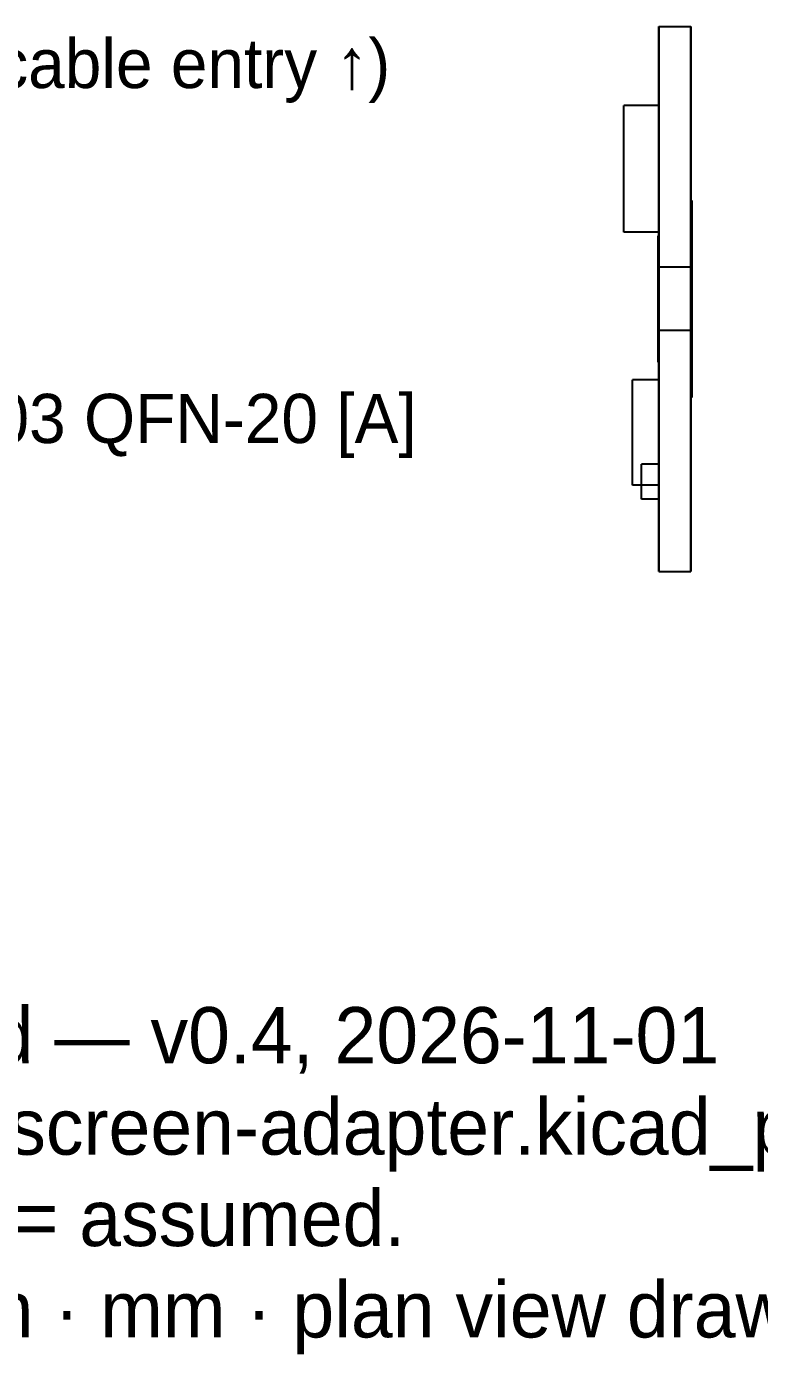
# Model space of a CAD drawing. Header units: millimetres. Extents: x -12 to 151, y -30 to 33.
# Drawn here: x 12.76 to 33.61, y -30.03 to 7.75 of the extents above; entities that cross this region are included whole.
import ezdxf

# ---------------------------------------------------------------- set-up
doc = ezdxf.new("R2010")
doc.units = ezdxf.units.MM
doc.linetypes.add('DASHED', pattern=[1.524, 1.27, -0.254])
for name, color, linetype in [('HIDDEN', 8, 'DASHED'), ('TEXT', 7, 'CONTINUOUS'), ('VISIBLE', 7, 'CONTINUOUS')]:
    doc.layers.add(name, color=color, linetype=linetype)

msp = doc.modelspace()

# ---------------------------------------------------------------- linework, layer by layer
at = {"layer": 'HIDDEN'}
for points in [[(30.75, 7.75), (30.75, 7.50397), (30.75, 7.25794), (30.75, 7.0119), (30.75, 6.76587), (30.75, 6.51984), (30.75, 6.27381), (30.75, 6.02778), (30.75, 5.78175), (30.75, 5.53571), (30.75, 5.28968), (30.75, 5.04365), (30.75, 4.79762), (30.75, 4.55159), (30.75, 4.30556), (30.75, 4.05952), (30.75, 3.81349), (30.75, 3.56746), (30.75, 3.32143), (30.75, 3.0754), (30.75, 2.82937), (30.75, 2.58333), (30.75, 2.3373), (30.75, 2.09127), (30.75, 1.84524), (30.75, 1.59921), (30.75, 1.35317), (30.75, 1.10714), (30.75, 0.86111), (30.75, 0.61508), (30.75, 0.36905), (30.75, 0.12302), (30.75, -0.12302), (30.75, -0.36905), (30.75, -0.61508), (30.75, -0.86111), (30.75, -1.10714), (30.75, -1.35317), (30.75, -1.59921), (30.75, -1.84524), (30.75, -2.09127), (30.75, -2.3373), (30.75, -2.58333), (30.75, -2.82937), (30.75, -3.0754), (30.75, -3.32143), (30.75, -3.56746), (30.75, -3.81349), (30.75, -4.05952), (30.75, -4.30556), (30.75, -4.55159), (30.75, -4.79762), (30.75, -5.04365), (30.75, -5.28968), (30.75, -5.53571), (30.75, -5.78175), (30.75, -6.02778), (30.75, -6.27381), (30.75, -6.51984), (30.75, -6.76587), (30.75, -7.0119), (30.75, -7.25794), (30.75, -7.50397), (30.75, -7.75)], [(31.66, 7.75), (31.66, 7.50397), (31.66, 7.25794), (31.66, 7.0119), (31.66, 6.76587), (31.66, 6.51984), (31.66, 6.27381), (31.66, 6.02778), (31.66, 5.78175), (31.66, 5.53571), (31.66, 5.28968), (31.66, 5.04365), (31.66, 4.79762), (31.66, 4.55159), (31.66, 4.30556), (31.66, 4.05952), (31.66, 3.81349), (31.66, 3.56746), (31.66, 3.32143), (31.66, 3.0754), (31.66, 2.82937), (31.66, 2.58333), (31.66, 2.3373), (31.66, 2.09127), (31.66, 1.84524), (31.66, 1.59921), (31.66, 1.35317), (31.66, 1.10714), (31.66, 0.86111), (31.66, 0.61508), (31.66, 0.36905), (31.66, 0.12302), (31.66, -0.12302), (31.66, -0.36905), (31.66, -0.61508), (31.66, -0.86111), (31.66, -1.10714), (31.66, -1.35317), (31.66, -1.59921), (31.66, -1.84524), (31.66, -2.09127), (31.66, -2.3373), (31.66, -2.58333), (31.66, -2.82937), (31.66, -3.0754), (31.66, -3.32143), (31.66, -3.56746), (31.66, -3.81349), (31.66, -4.05952), (31.66, -4.30556), (31.66, -4.55159), (31.66, -4.79762), (31.66, -5.04365), (31.66, -5.28968), (31.66, -5.53571), (31.66, -5.78175), (31.66, -6.02778), (31.66, -6.27381), (31.66, -6.51984), (31.66, -6.76587), (31.66, -7.0119), (31.66, -7.25794), (31.66, -7.50397), (31.66, -7.75)], [(29.75, 1.9), (29.75, 5.5)], [(30.75, 5.5), (29.75, 5.5)], [(30.75, 1.9), (30.75, 5.5)], [(30.75, 1.9), (30.75, 5.5)], [(31.66, 0), (31.66, 0.04444), (31.66, 0.08889), (31.66, 0.13333), (31.66, 0.17778), (31.66, 0.22222), (31.66, 0.26667), (31.66, 0.31111), (31.66, 0.35556), (31.66, 0.4), (31.66, 0.44444), (31.66, 0.48889), (31.66, 0.53333), (31.66, 0.57778), (31.66, 0.62222), (31.66, 0.66667), (31.66, 0.71111), (31.66, 0.75556), (31.66, 0.8), (31.66, 0.84444), (31.66, 0.88889), (31.66, 0.93333), (31.66, 0.97778), (31.66, 1.02222), (31.66, 1.06667), (31.66, 1.11111), (31.66, 1.15556), (31.66, 1.2), (31.66, 1.24444), (31.66, 1.28889), (31.66, 1.33333), (31.66, 1.37778), (31.66, 1.42222), (31.66, 1.46667), (31.66, 1.51111), (31.66, 1.55556), (31.66, 1.6), (31.66, 1.64444), (31.66, 1.68889), (31.66, 1.73333), (31.66, 1.77778), (31.66, 1.82222), (31.66, 1.86667), (31.66, 1.91111), (31.66, 1.95556), (31.66, 2), (31.66, 2.04444), (31.66, 2.08889), (31.66, 2.13333), (31.66, 2.17778), (31.66, 2.22222), (31.66, 2.26667), (31.66, 2.31111), (31.66, 2.35556), (31.66, 2.4), (31.66, 2.44444), (31.66, 2.48889), (31.66, 2.53333), (31.66, 2.57778), (31.66, 2.62222), (31.66, 2.66667), (31.66, 2.71111), (31.66, 2.75556), (31.66, 2.8)], [(31.66, 2.8), (31.66, 2.71111), (31.66, 2.62222), (31.66, 2.53333), (31.66, 2.44444), (31.66, 2.35556), (31.66, 2.26667), (31.66, 2.17778), (31.66, 2.08889), (31.66, 2), (31.66, 1.91111), (31.66, 1.82222), (31.66, 1.73333), (31.66, 1.64444), (31.66, 1.55556), (31.66, 1.46667), (31.66, 1.37778), (31.66, 1.28889), (31.66, 1.2), (31.66, 1.11111), (31.66, 1.02222), (31.66, 0.93333), (31.66, 0.84444), (31.66, 0.75556), (31.66, 0.66667), (31.66, 0.57778), (31.66, 0.48889), (31.66, 0.4), (31.66, 0.31111), (31.66, 0.22222), (31.66, 0.13333), (31.66, 0.04444), (31.66, -0.04444), (31.66, -0.13333), (31.66, -0.22222), (31.66, -0.31111), (31.66, -0.4), (31.66, -0.48889), (31.66, -0.57778), (31.66, -0.66667), (31.66, -0.75556), (31.66, -0.84444), (31.66, -0.93333), (31.66, -1.02222), (31.66, -1.11111), (31.66, -1.2), (31.66, -1.28889), (31.66, -1.37778), (31.66, -1.46667), (31.66, -1.55556), (31.66, -1.64444), (31.66, -1.73333), (31.66, -1.82222), (31.66, -1.91111), (31.66, -2), (31.66, -2.08889), (31.66, -2.17778), (31.66, -2.26667), (31.66, -2.35556), (31.66, -2.44444), (31.66, -2.53333), (31.66, -2.62222), (31.66, -2.71111), (31.66, -2.8)], [(31.68, 2.8), (31.68, 2.71111), (31.68, 2.62222), (31.68, 2.53333), (31.68, 2.44444), (31.68, 2.35556), (31.68, 2.26667), (31.68, 2.17778), (31.68, 2.08889), (31.68, 2), (31.68, 1.91111), (31.68, 1.82222), (31.68, 1.73333), (31.68, 1.64444), (31.68, 1.55556), (31.68, 1.46667), (31.68, 1.37778), (31.68, 1.28889), (31.68, 1.2), (31.68, 1.11111), (31.68, 1.02222), (31.68, 0.93333), (31.68, 0.84444), (31.68, 0.75556), (31.68, 0.66667), (31.68, 0.57778), (31.68, 0.48889), (31.68, 0.4), (31.68, 0.31111), (31.68, 0.22222), (31.68, 0.13333), (31.68, 0.04444), (31.68, -0.04444), (31.68, -0.13333), (31.68, -0.22222), (31.68, -0.31111), (31.68, -0.4), (31.68, -0.48889), (31.68, -0.57778), (31.68, -0.66667), (31.68, -0.75556), (31.68, -0.84444), (31.68, -0.93333), (31.68, -1.02222), (31.68, -1.11111), (31.68, -1.2), (31.68, -1.28889), (31.68, -1.37778), (31.68, -1.46667), (31.68, -1.55556), (31.68, -1.64444), (31.68, -1.73333), (31.68, -1.82222), (31.68, -1.91111), (31.68, -2), (31.68, -2.08889), (31.68, -2.17778), (31.68, -2.26667), (31.68, -2.35556), (31.68, -2.44444), (31.68, -2.53333), (31.68, -2.62222), (31.68, -2.71111), (31.68, -2.8)], [(30.75, 1.9), (29.75, 1.9)], [(30.73, 1.8), (30.73, 1.74286), (30.73, 1.68571), (30.73, 1.62857), (30.73, 1.57143), (30.73, 1.51429), (30.73, 1.45714), (30.73, 1.4), (30.73, 1.34286), (30.73, 1.28571), (30.73, 1.22857), (30.73, 1.17143), (30.73, 1.11429), (30.73, 1.05714), (30.73, 1), (30.73, 0.94286), (30.73, 0.88571), (30.73, 0.82857), (30.73, 0.77143), (30.73, 0.71429), (30.73, 0.65714), (30.73, 0.6), (30.73, 0.54286), (30.73, 0.48571), (30.73, 0.42857), (30.73, 0.37143), (30.73, 0.31429), (30.73, 0.25714), (30.73, 0.2), (30.73, 0.14286), (30.73, 0.08571), (30.73, 0.02857), (30.73, -0.02857), (30.73, -0.08571), (30.73, -0.14286), (30.73, -0.2), (30.73, -0.25714), (30.73, -0.31429), (30.73, -0.37143), (30.73, -0.42857), (30.73, -0.48571), (30.73, -0.54286), (30.73, -0.6), (30.73, -0.65714), (30.73, -0.71429), (30.73, -0.77143), (30.73, -0.82857), (30.73, -0.88571), (30.73, -0.94286), (30.73, -1), (30.73, -1.05714), (30.73, -1.11429), (30.73, -1.17143), (30.73, -1.22857), (30.73, -1.28571), (30.73, -1.34286), (30.73, -1.4), (30.73, -1.45714), (30.73, -1.51429), (30.73, -1.57143), (30.73, -1.62857), (30.73, -1.68571), (30.73, -1.74286), (30.73, -1.8)], [(30.75, 0), (30.75, 0.02857), (30.75, 0.05714), (30.75, 0.08571), (30.75, 0.11429), (30.75, 0.14286), (30.75, 0.17143), (30.75, 0.2), (30.75, 0.22857), (30.75, 0.25714), (30.75, 0.28571), (30.75, 0.31429), (30.75, 0.34286), (30.75, 0.37143), (30.75, 0.4), (30.75, 0.42857), (30.75, 0.45714), (30.75, 0.48571), (30.75, 0.51429), (30.75, 0.54286), (30.75, 0.57143), (30.75, 0.6), (30.75, 0.62857), (30.75, 0.65714), (30.75, 0.68571), (30.75, 0.71429), (30.75, 0.74286), (30.75, 0.77143), (30.75, 0.8), (30.75, 0.82857), (30.75, 0.85714), (30.75, 0.88571), (30.75, 0.91429), (30.75, 0.94286), (30.75, 0.97143), (30.75, 1), (30.75, 1.02857), (30.75, 1.05714), (30.75, 1.08571), (30.75, 1.11429), (30.75, 1.14286), (30.75, 1.17143), (30.75, 1.2), (30.75, 1.22857), (30.75, 1.25714), (30.75, 1.28571), (30.75, 1.31429), (30.75, 1.34286), (30.75, 1.37143), (30.75, 1.4), (30.75, 1.42857), (30.75, 1.45714), (30.75, 1.48571), (30.75, 1.51429), (30.75, 1.54286), (30.75, 1.57143), (30.75, 1.6), (30.75, 1.62857), (30.75, 1.65714), (30.75, 1.68571), (30.75, 1.71429), (30.75, 1.74286), (30.75, 1.77143), (30.75, 1.8)], [(30.75, 1.8), (30.75, 1.74286), (30.75, 1.68571), (30.75, 1.62857), (30.75, 1.57143), (30.75, 1.51429), (30.75, 1.45714), (30.75, 1.4), (30.75, 1.34286), (30.75, 1.28571), (30.75, 1.22857), (30.75, 1.17143), (30.75, 1.11429), (30.75, 1.05714), (30.75, 1), (30.75, 0.94286), (30.75, 0.88571), (30.75, 0.82857), (30.75, 0.77143), (30.75, 0.71429), (30.75, 0.65714), (30.75, 0.6), (30.75, 0.54286), (30.75, 0.48571), (30.75, 0.42857), (30.75, 0.37143), (30.75, 0.31429), (30.75, 0.25714), (30.75, 0.2), (30.75, 0.14286), (30.75, 0.08571), (30.75, 0.02857), (30.75, -0.02857), (30.75, -0.08571), (30.75, -0.14286), (30.75, -0.2), (30.75, -0.25714), (30.75, -0.31429), (30.75, -0.37143), (30.75, -0.42857), (30.75, -0.48571), (30.75, -0.54286), (30.75, -0.6), (30.75, -0.65714), (30.75, -0.71429), (30.75, -0.77143), (30.75, -0.82857), (30.75, -0.88571), (30.75, -0.94286), (30.75, -1), (30.75, -1.05714), (30.75, -1.11429), (30.75, -1.17143), (30.75, -1.22857), (30.75, -1.28571), (30.75, -1.34286), (30.75, -1.4), (30.75, -1.45714), (30.75, -1.51429), (30.75, -1.57143), (30.75, -1.62857), (30.75, -1.68571), (30.75, -1.74286), (30.75, -1.8)], [(31.66, 0), (31.66, 0.0254), (31.66, 0.05079), (31.66, 0.07619), (31.66, 0.10159), (31.66, 0.12698), (31.66, 0.15238), (31.66, 0.17778), (31.66, 0.20317), (31.66, 0.22857), (31.66, 0.25397), (31.66, 0.27937), (31.66, 0.30476), (31.66, 0.33016), (31.66, 0.35556), (31.66, 0.38095), (31.66, 0.40635), (31.66, 0.43175), (31.66, 0.45714), (31.66, 0.48254), (31.66, 0.50794), (31.66, 0.53333), (31.66, 0.55873), (31.66, 0.58413), (31.66, 0.60952), (31.66, 0.63492), (31.66, 0.66032), (31.66, 0.68571), (31.66, 0.71111), (31.66, 0.73651), (31.66, 0.7619), (31.66, 0.7873), (31.66, 0.8127), (31.66, 0.8381), (31.66, 0.86349), (31.66, 0.88889), (31.66, 0.91429), (31.66, 0.93968), (31.66, 0.96508), (31.66, 0.99048), (31.66, 1.01587), (31.66, 1.04127), (31.66, 1.06667), (31.66, 1.09206), (31.66, 1.11746), (31.66, 1.14286), (31.66, 1.16825), (31.66, 1.19365), (31.66, 1.21905), (31.66, 1.24444), (31.66, 1.26984), (31.66, 1.29524), (31.66, 1.32063), (31.66, 1.34603), (31.66, 1.37143), (31.66, 1.39683), (31.66, 1.42222), (31.66, 1.44762), (31.66, 1.47302), (31.66, 1.49841), (31.66, 1.52381), (31.66, 1.54921), (31.66, 1.5746), (31.66, 1.6)], [(31.66, 1.6), (31.66, 1.54921), (31.66, 1.49841), (31.66, 1.44762), (31.66, 1.39683), (31.66, 1.34603), (31.66, 1.29524), (31.66, 1.24444), (31.66, 1.19365), (31.66, 1.14286), (31.66, 1.09206), (31.66, 1.04127), (31.66, 0.99048), (31.66, 0.93968), (31.66, 0.88889), (31.66, 0.8381), (31.66, 0.7873), (31.66, 0.73651), (31.66, 0.68571), (31.66, 0.63492), (31.66, 0.58413), (31.66, 0.53333), (31.66, 0.48254), (31.66, 0.43175), (31.66, 0.38095), (31.66, 0.33016), (31.66, 0.27937), (31.66, 0.22857), (31.66, 0.17778), (31.66, 0.12698), (31.66, 0.07619), (31.66, 0.0254), (31.66, -0.0254), (31.66, -0.07619), (31.66, -0.12698), (31.66, -0.17778), (31.66, -0.22857), (31.66, -0.27937), (31.66, -0.33016), (31.66, -0.38095), (31.66, -0.43175), (31.66, -0.48254), (31.66, -0.53333), (31.66, -0.58413), (31.66, -0.63492), (31.66, -0.68571), (31.66, -0.73651), (31.66, -0.7873), (31.66, -0.8381), (31.66, -0.88889), (31.66, -0.93968), (31.66, -0.99048), (31.66, -1.04127), (31.66, -1.09206), (31.66, -1.14286), (31.66, -1.19365), (31.66, -1.24444), (31.66, -1.29524), (31.66, -1.34603), (31.66, -1.39683), (31.66, -1.44762), (31.66, -1.49841), (31.66, -1.54921), (31.66, -1.6)], [(31.68, 1.6), (31.66, 1.6)], [(31.68, 0), (31.68, 0.0254), (31.68, 0.05079), (31.68, 0.07619), (31.68, 0.10159), (31.68, 0.12698), (31.68, 0.15238), (31.68, 0.17778), (31.68, 0.20317), (31.68, 0.22857), (31.68, 0.25397), (31.68, 0.27937), (31.68, 0.30476), (31.68, 0.33016), (31.68, 0.35556), (31.68, 0.38095), (31.68, 0.40635), (31.68, 0.43175), (31.68, 0.45714), (31.68, 0.48254), (31.68, 0.50794), (31.68, 0.53333), (31.68, 0.55873), (31.68, 0.58413), (31.68, 0.60952), (31.68, 0.63492), (31.68, 0.66032), (31.68, 0.68571), (31.68, 0.71111), (31.68, 0.73651), (31.68, 0.7619), (31.68, 0.7873), (31.68, 0.8127), (31.68, 0.8381), (31.68, 0.86349), (31.68, 0.88889), (31.68, 0.91429), (31.68, 0.93968), (31.68, 0.96508), (31.68, 0.99048), (31.68, 1.01587), (31.68, 1.04127), (31.68, 1.06667), (31.68, 1.09206), (31.68, 1.11746), (31.68, 1.14286), (31.68, 1.16825), (31.68, 1.19365), (31.68, 1.21905), (31.68, 1.24444), (31.68, 1.26984), (31.68, 1.29524), (31.68, 1.32063), (31.68, 1.34603), (31.68, 1.37143), (31.68, 1.39683), (31.68, 1.42222), (31.68, 1.44762), (31.68, 1.47302), (31.68, 1.49841), (31.68, 1.52381), (31.68, 1.54921), (31.68, 1.5746), (31.68, 1.6)], [(31.68, 1.6), (31.68, 1.54921), (31.68, 1.49841), (31.68, 1.44762), (31.68, 1.39683), (31.68, 1.34603), (31.68, 1.29524), (31.68, 1.24444), (31.68, 1.19365), (31.68, 1.14286), (31.68, 1.09206), (31.68, 1.04127), (31.68, 0.99048), (31.68, 0.93968), (31.68, 0.88889), (31.68, 0.8381), (31.68, 0.7873), (31.68, 0.73651), (31.68, 0.68571), (31.68, 0.63492), (31.68, 0.58413), (31.68, 0.53333), (31.68, 0.48254), (31.68, 0.43175), (31.68, 0.38095), (31.68, 0.33016), (31.68, 0.27937), (31.68, 0.22857), (31.68, 0.17778), (31.68, 0.12698), (31.68, 0.07619), (31.68, 0.0254), (31.68, -0.0254), (31.68, -0.07619), (31.68, -0.12698), (31.68, -0.17778), (31.68, -0.22857), (31.68, -0.27937), (31.68, -0.33016), (31.68, -0.38095), (31.68, -0.43175), (31.68, -0.48254), (31.68, -0.53333), (31.68, -0.58413), (31.68, -0.63492), (31.68, -0.68571), (31.68, -0.73651), (31.68, -0.7873), (31.68, -0.8381), (31.68, -0.88889), (31.68, -0.93968), (31.68, -0.99048), (31.68, -1.04127), (31.68, -1.09206), (31.68, -1.14286), (31.68, -1.19365), (31.68, -1.24444), (31.68, -1.29524), (31.68, -1.34603), (31.68, -1.39683), (31.68, -1.44762), (31.68, -1.49841), (31.68, -1.54921), (31.68, -1.6)], [(30.73, 0), (30.73, 0.01905), (30.73, 0.0381), (30.73, 0.05714), (30.73, 0.07619), (30.73, 0.09524), (30.73, 0.11429), (30.73, 0.13333), (30.73, 0.15238), (30.73, 0.17143), (30.73, 0.19048), (30.73, 0.20952), (30.73, 0.22857), (30.73, 0.24762), (30.73, 0.26667), (30.73, 0.28571), (30.73, 0.30476), (30.73, 0.32381), (30.73, 0.34286), (30.73, 0.3619), (30.73, 0.38095), (30.73, 0.4), (30.73, 0.41905), (30.73, 0.4381), (30.73, 0.45714), (30.73, 0.47619), (30.73, 0.49524), (30.73, 0.51429), (30.73, 0.53333), (30.73, 0.55238), (30.73, 0.57143), (30.73, 0.59048), (30.73, 0.60952), (30.73, 0.62857), (30.73, 0.64762), (30.73, 0.66667), (30.73, 0.68571), (30.73, 0.70476), (30.73, 0.72381), (30.73, 0.74286), (30.73, 0.7619), (30.73, 0.78095), (30.73, 0.8), (30.73, 0.81905), (30.73, 0.8381), (30.73, 0.85714), (30.73, 0.87619), (30.73, 0.89524), (30.73, 0.91429), (30.73, 0.93333), (30.73, 0.95238), (30.73, 0.97143), (30.73, 0.99048), (30.73, 1.00952), (30.73, 1.02857), (30.73, 1.04762), (30.73, 1.06667), (30.73, 1.08571), (30.73, 1.10476), (30.73, 1.12381), (30.73, 1.14286), (30.73, 1.1619), (30.73, 1.18095), (30.73, 1.2)], [(30.73, 1.2), (30.73, 1.1619), (30.73, 1.12381), (30.73, 1.08571), (30.73, 1.04762), (30.73, 1.00952), (30.73, 0.97143), (30.73, 0.93333), (30.73, 0.89524), (30.73, 0.85714), (30.73, 0.81905), (30.73, 0.78095), (30.73, 0.74286), (30.73, 0.70476), (30.73, 0.66667), (30.73, 0.62857), (30.73, 0.59048), (30.73, 0.55238), (30.73, 0.51429), (30.73, 0.47619), (30.73, 0.4381), (30.73, 0.4), (30.73, 0.3619), (30.73, 0.32381), (30.73, 0.28571), (30.73, 0.24762), (30.73, 0.20952), (30.73, 0.17143), (30.73, 0.13333), (30.73, 0.09524), (30.73, 0.05714), (30.73, 0.01905), (30.73, -0.01905), (30.73, -0.05714), (30.73, -0.09524), (30.73, -0.13333), (30.73, -0.17143), (30.73, -0.20952), (30.73, -0.24762), (30.73, -0.28571), (30.73, -0.32381), (30.73, -0.3619), (30.73, -0.4), (30.73, -0.4381), (30.73, -0.47619), (30.73, -0.51429), (30.73, -0.55238), (30.73, -0.59048), (30.73, -0.62857), (30.73, -0.66667), (30.73, -0.70476), (30.73, -0.74286), (30.73, -0.78095), (30.73, -0.81905), (30.73, -0.85714), (30.73, -0.89524), (30.73, -0.93333), (30.73, -0.97143), (30.73, -1.00952), (30.73, -1.04762), (30.73, -1.08571), (30.73, -1.12381), (30.73, -1.1619), (30.73, -1.2)], [(30.75, 1.2), (30.73, 1.2)], [(30.75, 0), (30.75, 0.01905), (30.75, 0.0381), (30.75, 0.05714), (30.75, 0.07619), (30.75, 0.09524), (30.75, 0.11429), (30.75, 0.13333), (30.75, 0.15238), (30.75, 0.17143), (30.75, 0.19048), (30.75, 0.20952), (30.75, 0.22857), (30.75, 0.24762), (30.75, 0.26667), (30.75, 0.28571), (30.75, 0.30476), (30.75, 0.32381), (30.75, 0.34286), (30.75, 0.3619), (30.75, 0.38095), (30.75, 0.4), (30.75, 0.41905), (30.75, 0.4381), (30.75, 0.45714), (30.75, 0.47619), (30.75, 0.49524), (30.75, 0.51429), (30.75, 0.53333), (30.75, 0.55238), (30.75, 0.57143), (30.75, 0.59048), (30.75, 0.60952), (30.75, 0.62857), (30.75, 0.64762), (30.75, 0.66667), (30.75, 0.68571), (30.75, 0.70476), (30.75, 0.72381), (30.75, 0.74286), (30.75, 0.7619), (30.75, 0.78095), (30.75, 0.8), (30.75, 0.81905), (30.75, 0.8381), (30.75, 0.85714), (30.75, 0.87619), (30.75, 0.89524), (30.75, 0.91429), (30.75, 0.93333), (30.75, 0.95238), (30.75, 0.97143), (30.75, 0.99048), (30.75, 1.00952), (30.75, 1.02857), (30.75, 1.04762), (30.75, 1.06667), (30.75, 1.08571), (30.75, 1.10476), (30.75, 1.12381), (30.75, 1.14286), (30.75, 1.1619), (30.75, 1.18095), (30.75, 1.2)], [(30.75, 1.2), (30.75, 1.1619), (30.75, 1.12381), (30.75, 1.08571), (30.75, 1.04762), (30.75, 1.00952), (30.75, 0.97143), (30.75, 0.93333), (30.75, 0.89524), (30.75, 0.85714), (30.75, 0.81905), (30.75, 0.78095), (30.75, 0.74286), (30.75, 0.70476), (30.75, 0.66667), (30.75, 0.62857), (30.75, 0.59048), (30.75, 0.55238), (30.75, 0.51429), (30.75, 0.47619), (30.75, 0.4381), (30.75, 0.4), (30.75, 0.3619), (30.75, 0.32381), (30.75, 0.28571), (30.75, 0.24762), (30.75, 0.20952), (30.75, 0.17143), (30.75, 0.13333), (30.75, 0.09524), (30.75, 0.05714), (30.75, 0.01905), (30.75, -0.01905), (30.75, -0.05714), (30.75, -0.09524), (30.75, -0.13333), (30.75, -0.17143), (30.75, -0.20952), (30.75, -0.24762), (30.75, -0.28571), (30.75, -0.32381), (30.75, -0.3619), (30.75, -0.4), (30.75, -0.4381), (30.75, -0.47619), (30.75, -0.51429), (30.75, -0.55238), (30.75, -0.59048), (30.75, -0.62857), (30.75, -0.66667), (30.75, -0.70476), (30.75, -0.74286), (30.75, -0.78095), (30.75, -0.81905), (30.75, -0.85714), (30.75, -0.89524), (30.75, -0.93333), (30.75, -0.97143), (30.75, -1.00952), (30.75, -1.04762), (30.75, -1.08571), (30.75, -1.12381), (30.75, -1.1619), (30.75, -1.2)], [(30.75, 0), (30.75, 0.01429), (30.75, 0.02857), (30.75, 0.04286), (30.75, 0.05714), (30.75, 0.07143), (30.75, 0.08571), (30.75, 0.1), (30.75, 0.11429), (30.75, 0.12857), (30.75, 0.14286), (30.75, 0.15714), (30.75, 0.17143), (30.75, 0.18571), (30.75, 0.2), (30.75, 0.21429), (30.75, 0.22857), (30.75, 0.24286), (30.75, 0.25714), (30.75, 0.27143), (30.75, 0.28571), (30.75, 0.3), (30.75, 0.31429), (30.75, 0.32857), (30.75, 0.34286), (30.75, 0.35714), (30.75, 0.37143), (30.75, 0.38571), (30.75, 0.4), (30.75, 0.41429), (30.75, 0.42857), (30.75, 0.44286), (30.75, 0.45714), (30.75, 0.47143), (30.75, 0.48571), (30.75, 0.5), (30.75, 0.51429), (30.75, 0.52857), (30.75, 0.54286), (30.75, 0.55714), (30.75, 0.57143), (30.75, 0.58571), (30.75, 0.6), (30.75, 0.61429), (30.75, 0.62857), (30.75, 0.64286), (30.75, 0.65714), (30.75, 0.67143), (30.75, 0.68571), (30.75, 0.7), (30.75, 0.71429), (30.75, 0.72857), (30.75, 0.74286), (30.75, 0.75714), (30.75, 0.77143), (30.75, 0.78571), (30.75, 0.8), (30.75, 0.81429), (30.75, 0.82857), (30.75, 0.84286), (30.75, 0.85714), (30.75, 0.87143), (30.75, 0.88571), (30.75, 0.9)], [(30.75, 0.9), (30.75, 0.87143), (30.75, 0.84286), (30.75, 0.81429), (30.75, 0.78571), (30.75, 0.75714), (30.75, 0.72857), (30.75, 0.7), (30.75, 0.67143), (30.75, 0.64286), (30.75, 0.61429), (30.75, 0.58571), (30.75, 0.55714), (30.75, 0.52857), (30.75, 0.5), (30.75, 0.47143), (30.75, 0.44286), (30.75, 0.41429), (30.75, 0.38571), (30.75, 0.35714), (30.75, 0.32857), (30.75, 0.3), (30.75, 0.27143), (30.75, 0.24286), (30.75, 0.21429), (30.75, 0.18571), (30.75, 0.15714), (30.75, 0.12857), (30.75, 0.1), (30.75, 0.07143), (30.75, 0.04286), (30.75, 0.01429), (30.75, -0.01429), (30.75, -0.04286), (30.75, -0.07143), (30.75, -0.1), (30.75, -0.12857), (30.75, -0.15714), (30.75, -0.18571), (30.75, -0.21429), (30.75, -0.24286), (30.75, -0.27143), (30.75, -0.3), (30.75, -0.32857), (30.75, -0.35714), (30.75, -0.38571), (30.75, -0.41429), (30.75, -0.44286), (30.75, -0.47143), (30.75, -0.5), (30.75, -0.52857), (30.75, -0.55714), (30.75, -0.58571), (30.75, -0.61429), (30.75, -0.64286), (30.75, -0.67143), (30.75, -0.7), (30.75, -0.72857), (30.75, -0.75714), (30.75, -0.78571), (30.75, -0.81429), (30.75, -0.84286), (30.75, -0.87143), (30.75, -0.9)], [(31.66, 0.9), (30.75, 0.9)], [(31.66, 0), (31.66, 0.01429), (31.66, 0.02857), (31.66, 0.04286), (31.66, 0.05714), (31.66, 0.07143), (31.66, 0.08571), (31.66, 0.1), (31.66, 0.11429), (31.66, 0.12857), (31.66, 0.14286), (31.66, 0.15714), (31.66, 0.17143), (31.66, 0.18571), (31.66, 0.2), (31.66, 0.21429), (31.66, 0.22857), (31.66, 0.24286), (31.66, 0.25714), (31.66, 0.27143), (31.66, 0.28571), (31.66, 0.3), (31.66, 0.31429), (31.66, 0.32857), (31.66, 0.34286), (31.66, 0.35714), (31.66, 0.37143), (31.66, 0.38571), (31.66, 0.4), (31.66, 0.41429), (31.66, 0.42857), (31.66, 0.44286), (31.66, 0.45714), (31.66, 0.47143), (31.66, 0.48571), (31.66, 0.5), (31.66, 0.51429), (31.66, 0.52857), (31.66, 0.54286), (31.66, 0.55714), (31.66, 0.57143), (31.66, 0.58571), (31.66, 0.6), (31.66, 0.61429), (31.66, 0.62857), (31.66, 0.64286), (31.66, 0.65714), (31.66, 0.67143), (31.66, 0.68571), (31.66, 0.7), (31.66, 0.71429), (31.66, 0.72857), (31.66, 0.74286), (31.66, 0.75714), (31.66, 0.77143), (31.66, 0.78571), (31.66, 0.8), (31.66, 0.81429), (31.66, 0.82857), (31.66, 0.84286), (31.66, 0.85714), (31.66, 0.87143), (31.66, 0.88571), (31.66, 0.9)], [(31.66, 0.9), (31.66, 0.87143), (31.66, 0.84286), (31.66, 0.81429), (31.66, 0.78571), (31.66, 0.75714), (31.66, 0.72857), (31.66, 0.7), (31.66, 0.67143), (31.66, 0.64286), (31.66, 0.61429), (31.66, 0.58571), (31.66, 0.55714), (31.66, 0.52857), (31.66, 0.5), (31.66, 0.47143), (31.66, 0.44286), (31.66, 0.41429), (31.66, 0.38571), (31.66, 0.35714), (31.66, 0.32857), (31.66, 0.3), (31.66, 0.27143), (31.66, 0.24286), (31.66, 0.21429), (31.66, 0.18571), (31.66, 0.15714), (31.66, 0.12857), (31.66, 0.1), (31.66, 0.07143), (31.66, 0.04286), (31.66, 0.01429), (31.66, -0.01429), (31.66, -0.04286), (31.66, -0.07143), (31.66, -0.1), (31.66, -0.12857), (31.66, -0.15714), (31.66, -0.18571), (31.66, -0.21429), (31.66, -0.24286), (31.66, -0.27143), (31.66, -0.3), (31.66, -0.32857), (31.66, -0.35714), (31.66, -0.38571), (31.66, -0.41429), (31.66, -0.44286), (31.66, -0.47143), (31.66, -0.5), (31.66, -0.52857), (31.66, -0.55714), (31.66, -0.58571), (31.66, -0.61429), (31.66, -0.64286), (31.66, -0.67143), (31.66, -0.7), (31.66, -0.72857), (31.66, -0.75714), (31.66, -0.78571), (31.66, -0.81429), (31.66, -0.84286), (31.66, -0.87143), (31.66, -0.9)], [(30.73, -1.2), (30.73, -1.18095), (30.73, -1.1619), (30.73, -1.14286), (30.73, -1.12381), (30.73, -1.10476), (30.73, -1.08571), (30.73, -1.06667), (30.73, -1.04762), (30.73, -1.02857), (30.73, -1.00952), (30.73, -0.99048), (30.73, -0.97143), (30.73, -0.95238), (30.73, -0.93333), (30.73, -0.91429), (30.73, -0.89524), (30.73, -0.87619), (30.73, -0.85714), (30.73, -0.8381), (30.73, -0.81905), (30.73, -0.8), (30.73, -0.78095), (30.73, -0.7619), (30.73, -0.74286), (30.73, -0.72381), (30.73, -0.70476), (30.73, -0.68571), (30.73, -0.66667), (30.73, -0.64762), (30.73, -0.62857), (30.73, -0.60952), (30.73, -0.59048), (30.73, -0.57143), (30.73, -0.55238), (30.73, -0.53333), (30.73, -0.51429), (30.73, -0.49524), (30.73, -0.47619), (30.73, -0.45714), (30.73, -0.4381), (30.73, -0.41905), (30.73, -0.4), (30.73, -0.38095), (30.73, -0.3619), (30.73, -0.34286), (30.73, -0.32381), (30.73, -0.30476), (30.73, -0.28571), (30.73, -0.26667), (30.73, -0.24762), (30.73, -0.22857), (30.73, -0.20952), (30.73, -0.19048), (30.73, -0.17143), (30.73, -0.15238), (30.73, -0.13333), (30.73, -0.11429), (30.73, -0.09524), (30.73, -0.07619), (30.73, -0.05714), (30.73, -0.0381), (30.73, -0.01905), (30.73, 0)], [(30.75, -0.9), (30.75, -0.88571), (30.75, -0.87143), (30.75, -0.85714), (30.75, -0.84286), (30.75, -0.82857), (30.75, -0.81429), (30.75, -0.8), (30.75, -0.78571), (30.75, -0.77143), (30.75, -0.75714), (30.75, -0.74286), (30.75, -0.72857), (30.75, -0.71429), (30.75, -0.7), (30.75, -0.68571), (30.75, -0.67143), (30.75, -0.65714), (30.75, -0.64286), (30.75, -0.62857), (30.75, -0.61429), (30.75, -0.6), (30.75, -0.58571), (30.75, -0.57143), (30.75, -0.55714), (30.75, -0.54286), (30.75, -0.52857), (30.75, -0.51429), (30.75, -0.5), (30.75, -0.48571), (30.75, -0.47143), (30.75, -0.45714), (30.75, -0.44286), (30.75, -0.42857), (30.75, -0.41429), (30.75, -0.4), (30.75, -0.38571), (30.75, -0.37143), (30.75, -0.35714), (30.75, -0.34286), (30.75, -0.32857), (30.75, -0.31429), (30.75, -0.3), (30.75, -0.28571), (30.75, -0.27143), (30.75, -0.25714), (30.75, -0.24286), (30.75, -0.22857), (30.75, -0.21429), (30.75, -0.2), (30.75, -0.18571), (30.75, -0.17143), (30.75, -0.15714), (30.75, -0.14286), (30.75, -0.12857), (30.75, -0.11429), (30.75, -0.1), (30.75, -0.08571), (30.75, -0.07143), (30.75, -0.05714), (30.75, -0.04286), (30.75, -0.02857), (30.75, -0.01429), (30.75, 0)], [(30.75, -1.8), (30.75, -1.77143), (30.75, -1.74286), (30.75, -1.71429), (30.75, -1.68571), (30.75, -1.65714), (30.75, -1.62857), (30.75, -1.6), (30.75, -1.57143), (30.75, -1.54286), (30.75, -1.51429), (30.75, -1.48571), (30.75, -1.45714), (30.75, -1.42857), (30.75, -1.4), (30.75, -1.37143), (30.75, -1.34286), (30.75, -1.31429), (30.75, -1.28571), (30.75, -1.25714), (30.75, -1.22857), (30.75, -1.2), (30.75, -1.17143), (30.75, -1.14286), (30.75, -1.11429), (30.75, -1.08571), (30.75, -1.05714), (30.75, -1.02857), (30.75, -1), (30.75, -0.97143), (30.75, -0.94286), (30.75, -0.91429), (30.75, -0.88571), (30.75, -0.85714), (30.75, -0.82857), (30.75, -0.8), (30.75, -0.77143), (30.75, -0.74286), (30.75, -0.71429), (30.75, -0.68571), (30.75, -0.65714), (30.75, -0.62857), (30.75, -0.6), (30.75, -0.57143), (30.75, -0.54286), (30.75, -0.51429), (30.75, -0.48571), (30.75, -0.45714), (30.75, -0.42857), (30.75, -0.4), (30.75, -0.37143), (30.75, -0.34286), (30.75, -0.31429), (30.75, -0.28571), (30.75, -0.25714), (30.75, -0.22857), (30.75, -0.2), (30.75, -0.17143), (30.75, -0.14286), (30.75, -0.11429), (30.75, -0.08571), (30.75, -0.05714), (30.75, -0.02857), (30.75, 0)], [(30.75, -1.2), (30.75, -1.18095), (30.75, -1.1619), (30.75, -1.14286), (30.75, -1.12381), (30.75, -1.10476), (30.75, -1.08571), (30.75, -1.06667), (30.75, -1.04762), (30.75, -1.02857), (30.75, -1.00952), (30.75, -0.99048), (30.75, -0.97143), (30.75, -0.95238), (30.75, -0.93333), (30.75, -0.91429), (30.75, -0.89524), (30.75, -0.87619), (30.75, -0.85714), (30.75, -0.8381), (30.75, -0.81905), (30.75, -0.8), (30.75, -0.78095), (30.75, -0.7619), (30.75, -0.74286), (30.75, -0.72381), (30.75, -0.70476), (30.75, -0.68571), (30.75, -0.66667), (30.75, -0.64762), (30.75, -0.62857), (30.75, -0.60952), (30.75, -0.59048), (30.75, -0.57143), (30.75, -0.55238), (30.75, -0.53333), (30.75, -0.51429), (30.75, -0.49524), (30.75, -0.47619), (30.75, -0.45714), (30.75, -0.4381), (30.75, -0.41905), (30.75, -0.4), (30.75, -0.38095), (30.75, -0.3619), (30.75, -0.34286), (30.75, -0.32381), (30.75, -0.30476), (30.75, -0.28571), (30.75, -0.26667), (30.75, -0.24762), (30.75, -0.22857), (30.75, -0.20952), (30.75, -0.19048), (30.75, -0.17143), (30.75, -0.15238), (30.75, -0.13333), (30.75, -0.11429), (30.75, -0.09524), (30.75, -0.07619), (30.75, -0.05714), (30.75, -0.0381), (30.75, -0.01905), (30.75, 0)], [(31.66, -0.9), (31.66, -0.88571), (31.66, -0.87143), (31.66, -0.85714), (31.66, -0.84286), (31.66, -0.82857), (31.66, -0.81429), (31.66, -0.8), (31.66, -0.78571), (31.66, -0.77143), (31.66, -0.75714), (31.66, -0.74286), (31.66, -0.72857), (31.66, -0.71429), (31.66, -0.7), (31.66, -0.68571), (31.66, -0.67143), (31.66, -0.65714), (31.66, -0.64286), (31.66, -0.62857), (31.66, -0.61429), (31.66, -0.6), (31.66, -0.58571), (31.66, -0.57143), (31.66, -0.55714), (31.66, -0.54286), (31.66, -0.52857), (31.66, -0.51429), (31.66, -0.5), (31.66, -0.48571), (31.66, -0.47143), (31.66, -0.45714), (31.66, -0.44286), (31.66, -0.42857), (31.66, -0.41429), (31.66, -0.4), (31.66, -0.38571), (31.66, -0.37143), (31.66, -0.35714), (31.66, -0.34286), (31.66, -0.32857), (31.66, -0.31429), (31.66, -0.3), (31.66, -0.28571), (31.66, -0.27143), (31.66, -0.25714), (31.66, -0.24286), (31.66, -0.22857), (31.66, -0.21429), (31.66, -0.2), (31.66, -0.18571), (31.66, -0.17143), (31.66, -0.15714), (31.66, -0.14286), (31.66, -0.12857), (31.66, -0.11429), (31.66, -0.1), (31.66, -0.08571), (31.66, -0.07143), (31.66, -0.05714), (31.66, -0.04286), (31.66, -0.02857), (31.66, -0.01429), (31.66, 0)], [(31.66, -2.8), (31.66, -2.75556), (31.66, -2.71111), (31.66, -2.66667), (31.66, -2.62222), (31.66, -2.57778), (31.66, -2.53333), (31.66, -2.48889), (31.66, -2.44444), (31.66, -2.4), (31.66, -2.35556), (31.66, -2.31111), (31.66, -2.26667), (31.66, -2.22222), (31.66, -2.17778), (31.66, -2.13333), (31.66, -2.08889), (31.66, -2.04444), (31.66, -2), (31.66, -1.95556), (31.66, -1.91111), (31.66, -1.86667), (31.66, -1.82222), (31.66, -1.77778), (31.66, -1.73333), (31.66, -1.68889), (31.66, -1.64444), (31.66, -1.6), (31.66, -1.55556), (31.66, -1.51111), (31.66, -1.46667), (31.66, -1.42222), (31.66, -1.37778), (31.66, -1.33333), (31.66, -1.28889), (31.66, -1.24444), (31.66, -1.2), (31.66, -1.15556), (31.66, -1.11111), (31.66, -1.06667), (31.66, -1.02222), (31.66, -0.97778), (31.66, -0.93333), (31.66, -0.88889), (31.66, -0.84444), (31.66, -0.8), (31.66, -0.75556), (31.66, -0.71111), (31.66, -0.66667), (31.66, -0.62222), (31.66, -0.57778), (31.66, -0.53333), (31.66, -0.48889), (31.66, -0.44444), (31.66, -0.4), (31.66, -0.35556), (31.66, -0.31111), (31.66, -0.26667), (31.66, -0.22222), (31.66, -0.17778), (31.66, -0.13333), (31.66, -0.08889), (31.66, -0.04444), (31.66, 0)], [(31.66, -1.6), (31.66, -1.5746), (31.66, -1.54921), (31.66, -1.52381), (31.66, -1.49841), (31.66, -1.47302), (31.66, -1.44762), (31.66, -1.42222), (31.66, -1.39683), (31.66, -1.37143), (31.66, -1.34603), (31.66, -1.32063), (31.66, -1.29524), (31.66, -1.26984), (31.66, -1.24444), (31.66, -1.21905), (31.66, -1.19365), (31.66, -1.16825), (31.66, -1.14286), (31.66, -1.11746), (31.66, -1.09206), (31.66, -1.06667), (31.66, -1.04127), (31.66, -1.01587), (31.66, -0.99048), (31.66, -0.96508), (31.66, -0.93968), (31.66, -0.91429), (31.66, -0.88889), (31.66, -0.86349), (31.66, -0.8381), (31.66, -0.8127), (31.66, -0.7873), (31.66, -0.7619), (31.66, -0.73651), (31.66, -0.71111), (31.66, -0.68571), (31.66, -0.66032), (31.66, -0.63492), (31.66, -0.60952), (31.66, -0.58413), (31.66, -0.55873), (31.66, -0.53333), (31.66, -0.50794), (31.66, -0.48254), (31.66, -0.45714), (31.66, -0.43175), (31.66, -0.40635), (31.66, -0.38095), (31.66, -0.35556), (31.66, -0.33016), (31.66, -0.30476), (31.66, -0.27937), (31.66, -0.25397), (31.66, -0.22857), (31.66, -0.20317), (31.66, -0.17778), (31.66, -0.15238), (31.66, -0.12698), (31.66, -0.10159), (31.66, -0.07619), (31.66, -0.05079), (31.66, -0.0254), (31.66, 0)], [(31.68, -1.6), (31.68, -1.5746), (31.68, -1.54921), (31.68, -1.52381), (31.68, -1.49841), (31.68, -1.47302), (31.68, -1.44762), (31.68, -1.42222), (31.68, -1.39683), (31.68, -1.37143), (31.68, -1.34603), (31.68, -1.32063), (31.68, -1.29524), (31.68, -1.26984), (31.68, -1.24444), (31.68, -1.21905), (31.68, -1.19365), (31.68, -1.16825), (31.68, -1.14286), (31.68, -1.11746), (31.68, -1.09206), (31.68, -1.06667), (31.68, -1.04127), (31.68, -1.01587), (31.68, -0.99048), (31.68, -0.96508), (31.68, -0.93968), (31.68, -0.91429), (31.68, -0.88889), (31.68, -0.86349), (31.68, -0.8381), (31.68, -0.8127), (31.68, -0.7873), (31.68, -0.7619), (31.68, -0.73651), (31.68, -0.71111), (31.68, -0.68571), (31.68, -0.66032), (31.68, -0.63492), (31.68, -0.60952), (31.68, -0.58413), (31.68, -0.55873), (31.68, -0.53333), (31.68, -0.50794), (31.68, -0.48254), (31.68, -0.45714), (31.68, -0.43175), (31.68, -0.40635), (31.68, -0.38095), (31.68, -0.35556), (31.68, -0.33016), (31.68, -0.30476), (31.68, -0.27937), (31.68, -0.25397), (31.68, -0.22857), (31.68, -0.20317), (31.68, -0.17778), (31.68, -0.15238), (31.68, -0.12698), (31.68, -0.10159), (31.68, -0.07619), (31.68, -0.05079), (31.68, -0.0254), (31.68, 0)], [(31.66, -0.9), (30.75, -0.9)], [(30.75, -1.2), (30.73, -1.2)], [(31.68, -1.6), (31.66, -1.6)], [(30, -5.3), (30, -2.3)], [(30.75, -2.3), (30, -2.3)], [(30.75, -5.3), (30.75, -2.3)], [(30.75, -5.3), (30.75, -2.3)], [(30.25, -5.7), (30.25, -4.7)], [(30.75, -4.7), (30.25, -4.7)], [(30.25, -5.3), (30.25, -4.7)], [(30.75, -4.7), (30.25, -4.7)], [(30.75, -5.7), (30.75, -4.7)], [(30.75, -5.7), (30.75, -4.7)], [(30.75, -5.3), (30, -5.3)], [(30.75, -5.7), (30.25, -5.7)]]:
    msp.add_lwpolyline(points, dxfattribs=at)
at = {"layer": 'VISIBLE'}
for points in [[(30.75, 0), (30.75, 0.12302), (30.75, 0.24603), (30.75, 0.36905), (30.75, 0.49206), (30.75, 0.61508), (30.75, 0.7381), (30.75, 0.86111), (30.75, 0.98413), (30.75, 1.10714), (30.75, 1.23016), (30.75, 1.35317), (30.75, 1.47619), (30.75, 1.59921), (30.75, 1.72222), (30.75, 1.84524), (30.75, 1.96825), (30.75, 2.09127), (30.75, 2.21429), (30.75, 2.3373), (30.75, 2.46032), (30.75, 2.58333), (30.75, 2.70635), (30.75, 2.82937), (30.75, 2.95238), (30.75, 3.0754), (30.75, 3.19841), (30.75, 3.32143), (30.75, 3.44444), (30.75, 3.56746), (30.75, 3.69048), (30.75, 3.81349), (30.75, 3.93651), (30.75, 4.05952), (30.75, 4.18254), (30.75, 4.30556), (30.75, 4.42857), (30.75, 4.55159), (30.75, 4.6746), (30.75, 4.79762), (30.75, 4.92063), (30.75, 5.04365), (30.75, 5.16667), (30.75, 5.28968), (30.75, 5.4127), (30.75, 5.53571), (30.75, 5.65873), (30.75, 5.78175), (30.75, 5.90476), (30.75, 6.02778), (30.75, 6.15079), (30.75, 6.27381), (30.75, 6.39683), (30.75, 6.51984), (30.75, 6.64286), (30.75, 6.76587), (30.75, 6.88889), (30.75, 7.0119), (30.75, 7.13492), (30.75, 7.25794), (30.75, 7.38095), (30.75, 7.50397), (30.75, 7.62698), (30.75, 7.75)], [(30.75, 7.75), (31.66, 7.75)], [(31.66, 0), (31.66, 0.12302), (31.66, 0.24603), (31.66, 0.36905), (31.66, 0.49206), (31.66, 0.61508), (31.66, 0.7381), (31.66, 0.86111), (31.66, 0.98413), (31.66, 1.10714), (31.66, 1.23016), (31.66, 1.35317), (31.66, 1.47619), (31.66, 1.59921), (31.66, 1.72222), (31.66, 1.84524), (31.66, 1.96825), (31.66, 2.09127), (31.66, 2.21429), (31.66, 2.3373), (31.66, 2.46032), (31.66, 2.58333), (31.66, 2.70635), (31.66, 2.82937), (31.66, 2.95238), (31.66, 3.0754), (31.66, 3.19841), (31.66, 3.32143), (31.66, 3.44444), (31.66, 3.56746), (31.66, 3.69048), (31.66, 3.81349), (31.66, 3.93651), (31.66, 4.05952), (31.66, 4.18254), (31.66, 4.30556), (31.66, 4.42857), (31.66, 4.55159), (31.66, 4.6746), (31.66, 4.79762), (31.66, 4.92063), (31.66, 5.04365), (31.66, 5.16667), (31.66, 5.28968), (31.66, 5.4127), (31.66, 5.53571), (31.66, 5.65873), (31.66, 5.78175), (31.66, 5.90476), (31.66, 6.02778), (31.66, 6.15079), (31.66, 6.27381), (31.66, 6.39683), (31.66, 6.51984), (31.66, 6.64286), (31.66, 6.76587), (31.66, 6.88889), (31.66, 7.0119), (31.66, 7.13492), (31.66, 7.25794), (31.66, 7.38095), (31.66, 7.50397), (31.66, 7.62698), (31.66, 7.75)], [(29.75, 1.9), (29.75, 5.5)], [(30.75, 5.5), (29.75, 5.5)], [(31.68, 2.8), (31.66, 2.8)], [(31.68, 0), (31.68, 0.04444), (31.68, 0.08889), (31.68, 0.13333), (31.68, 0.17778), (31.68, 0.22222), (31.68, 0.26667), (31.68, 0.31111), (31.68, 0.35556), (31.68, 0.4), (31.68, 0.44444), (31.68, 0.48889), (31.68, 0.53333), (31.68, 0.57778), (31.68, 0.62222), (31.68, 0.66667), (31.68, 0.71111), (31.68, 0.75556), (31.68, 0.8), (31.68, 0.84444), (31.68, 0.88889), (31.68, 0.93333), (31.68, 0.97778), (31.68, 1.02222), (31.68, 1.06667), (31.68, 1.11111), (31.68, 1.15556), (31.68, 1.2), (31.68, 1.24444), (31.68, 1.28889), (31.68, 1.33333), (31.68, 1.37778), (31.68, 1.42222), (31.68, 1.46667), (31.68, 1.51111), (31.68, 1.55556), (31.68, 1.6), (31.68, 1.64444), (31.68, 1.68889), (31.68, 1.73333), (31.68, 1.77778), (31.68, 1.82222), (31.68, 1.86667), (31.68, 1.91111), (31.68, 1.95556), (31.68, 2), (31.68, 2.04444), (31.68, 2.08889), (31.68, 2.13333), (31.68, 2.17778), (31.68, 2.22222), (31.68, 2.26667), (31.68, 2.31111), (31.68, 2.35556), (31.68, 2.4), (31.68, 2.44444), (31.68, 2.48889), (31.68, 2.53333), (31.68, 2.57778), (31.68, 2.62222), (31.68, 2.66667), (31.68, 2.71111), (31.68, 2.75556), (31.68, 2.8)], [(30.75, 1.9), (29.75, 1.9)], [(30.73, 0), (30.73, 0.02857), (30.73, 0.05714), (30.73, 0.08571), (30.73, 0.11429), (30.73, 0.14286), (30.73, 0.17143), (30.73, 0.2), (30.73, 0.22857), (30.73, 0.25714), (30.73, 0.28571), (30.73, 0.31429), (30.73, 0.34286), (30.73, 0.37143), (30.73, 0.4), (30.73, 0.42857), (30.73, 0.45714), (30.73, 0.48571), (30.73, 0.51429), (30.73, 0.54286), (30.73, 0.57143), (30.73, 0.6), (30.73, 0.62857), (30.73, 0.65714), (30.73, 0.68571), (30.73, 0.71429), (30.73, 0.74286), (30.73, 0.77143), (30.73, 0.8), (30.73, 0.82857), (30.73, 0.85714), (30.73, 0.88571), (30.73, 0.91429), (30.73, 0.94286), (30.73, 0.97143), (30.73, 1), (30.73, 1.02857), (30.73, 1.05714), (30.73, 1.08571), (30.73, 1.11429), (30.73, 1.14286), (30.73, 1.17143), (30.73, 1.2), (30.73, 1.22857), (30.73, 1.25714), (30.73, 1.28571), (30.73, 1.31429), (30.73, 1.34286), (30.73, 1.37143), (30.73, 1.4), (30.73, 1.42857), (30.73, 1.45714), (30.73, 1.48571), (30.73, 1.51429), (30.73, 1.54286), (30.73, 1.57143), (30.73, 1.6), (30.73, 1.62857), (30.73, 1.65714), (30.73, 1.68571), (30.73, 1.71429), (30.73, 1.74286), (30.73, 1.77143), (30.73, 1.8)], [(30.75, 1.8), (30.73, 1.8)], [(30.73, -1.8), (30.73, -1.77143), (30.73, -1.74286), (30.73, -1.71429), (30.73, -1.68571), (30.73, -1.65714), (30.73, -1.62857), (30.73, -1.6), (30.73, -1.57143), (30.73, -1.54286), (30.73, -1.51429), (30.73, -1.48571), (30.73, -1.45714), (30.73, -1.42857), (30.73, -1.4), (30.73, -1.37143), (30.73, -1.34286), (30.73, -1.31429), (30.73, -1.28571), (30.73, -1.25714), (30.73, -1.22857), (30.73, -1.2), (30.73, -1.17143), (30.73, -1.14286), (30.73, -1.11429), (30.73, -1.08571), (30.73, -1.05714), (30.73, -1.02857), (30.73, -1), (30.73, -0.97143), (30.73, -0.94286), (30.73, -0.91429), (30.73, -0.88571), (30.73, -0.85714), (30.73, -0.82857), (30.73, -0.8), (30.73, -0.77143), (30.73, -0.74286), (30.73, -0.71429), (30.73, -0.68571), (30.73, -0.65714), (30.73, -0.62857), (30.73, -0.6), (30.73, -0.57143), (30.73, -0.54286), (30.73, -0.51429), (30.73, -0.48571), (30.73, -0.45714), (30.73, -0.42857), (30.73, -0.4), (30.73, -0.37143), (30.73, -0.34286), (30.73, -0.31429), (30.73, -0.28571), (30.73, -0.25714), (30.73, -0.22857), (30.73, -0.2), (30.73, -0.17143), (30.73, -0.14286), (30.73, -0.11429), (30.73, -0.08571), (30.73, -0.05714), (30.73, -0.02857), (30.73, 0)], [(30.75, -7.75), (30.75, -7.62698), (30.75, -7.50397), (30.75, -7.38095), (30.75, -7.25794), (30.75, -7.13492), (30.75, -7.0119), (30.75, -6.88889), (30.75, -6.76587), (30.75, -6.64286), (30.75, -6.51984), (30.75, -6.39683), (30.75, -6.27381), (30.75, -6.15079), (30.75, -6.02778), (30.75, -5.90476), (30.75, -5.78175), (30.75, -5.65873), (30.75, -5.53571), (30.75, -5.4127), (30.75, -5.28968), (30.75, -5.16667), (30.75, -5.04365), (30.75, -4.92063), (30.75, -4.79762), (30.75, -4.6746), (30.75, -4.55159), (30.75, -4.42857), (30.75, -4.30556), (30.75, -4.18254), (30.75, -4.05952), (30.75, -3.93651), (30.75, -3.81349), (30.75, -3.69048), (30.75, -3.56746), (30.75, -3.44444), (30.75, -3.32143), (30.75, -3.19841), (30.75, -3.0754), (30.75, -2.95238), (30.75, -2.82937), (30.75, -2.70635), (30.75, -2.58333), (30.75, -2.46032), (30.75, -2.3373), (30.75, -2.21429), (30.75, -2.09127), (30.75, -1.96825), (30.75, -1.84524), (30.75, -1.72222), (30.75, -1.59921), (30.75, -1.47619), (30.75, -1.35317), (30.75, -1.23016), (30.75, -1.10714), (30.75, -0.98413), (30.75, -0.86111), (30.75, -0.7381), (30.75, -0.61508), (30.75, -0.49206), (30.75, -0.36905), (30.75, -0.24603), (30.75, -0.12302), (30.75, 0)], [(31.66, -7.75), (31.66, -7.62698), (31.66, -7.50397), (31.66, -7.38095), (31.66, -7.25794), (31.66, -7.13492), (31.66, -7.0119), (31.66, -6.88889), (31.66, -6.76587), (31.66, -6.64286), (31.66, -6.51984), (31.66, -6.39683), (31.66, -6.27381), (31.66, -6.15079), (31.66, -6.02778), (31.66, -5.90476), (31.66, -5.78175), (31.66, -5.65873), (31.66, -5.53571), (31.66, -5.4127), (31.66, -5.28968), (31.66, -5.16667), (31.66, -5.04365), (31.66, -4.92063), (31.66, -4.79762), (31.66, -4.6746), (31.66, -4.55159), (31.66, -4.42857), (31.66, -4.30556), (31.66, -4.18254), (31.66, -4.05952), (31.66, -3.93651), (31.66, -3.81349), (31.66, -3.69048), (31.66, -3.56746), (31.66, -3.44444), (31.66, -3.32143), (31.66, -3.19841), (31.66, -3.0754), (31.66, -2.95238), (31.66, -2.82937), (31.66, -2.70635), (31.66, -2.58333), (31.66, -2.46032), (31.66, -2.3373), (31.66, -2.21429), (31.66, -2.09127), (31.66, -1.96825), (31.66, -1.84524), (31.66, -1.72222), (31.66, -1.59921), (31.66, -1.47619), (31.66, -1.35317), (31.66, -1.23016), (31.66, -1.10714), (31.66, -0.98413), (31.66, -0.86111), (31.66, -0.7381), (31.66, -0.61508), (31.66, -0.49206), (31.66, -0.36905), (31.66, -0.24603), (31.66, -0.12302), (31.66, 0)], [(31.68, -2.8), (31.68, -2.75556), (31.68, -2.71111), (31.68, -2.66667), (31.68, -2.62222), (31.68, -2.57778), (31.68, -2.53333), (31.68, -2.48889), (31.68, -2.44444), (31.68, -2.4), (31.68, -2.35556), (31.68, -2.31111), (31.68, -2.26667), (31.68, -2.22222), (31.68, -2.17778), (31.68, -2.13333), (31.68, -2.08889), (31.68, -2.04444), (31.68, -2), (31.68, -1.95556), (31.68, -1.91111), (31.68, -1.86667), (31.68, -1.82222), (31.68, -1.77778), (31.68, -1.73333), (31.68, -1.68889), (31.68, -1.64444), (31.68, -1.6), (31.68, -1.55556), (31.68, -1.51111), (31.68, -1.46667), (31.68, -1.42222), (31.68, -1.37778), (31.68, -1.33333), (31.68, -1.28889), (31.68, -1.24444), (31.68, -1.2), (31.68, -1.15556), (31.68, -1.11111), (31.68, -1.06667), (31.68, -1.02222), (31.68, -0.97778), (31.68, -0.93333), (31.68, -0.88889), (31.68, -0.84444), (31.68, -0.8), (31.68, -0.75556), (31.68, -0.71111), (31.68, -0.66667), (31.68, -0.62222), (31.68, -0.57778), (31.68, -0.53333), (31.68, -0.48889), (31.68, -0.44444), (31.68, -0.4), (31.68, -0.35556), (31.68, -0.31111), (31.68, -0.26667), (31.68, -0.22222), (31.68, -0.17778), (31.68, -0.13333), (31.68, -0.08889), (31.68, -0.04444), (31.68, 0)], [(30.75, -1.8), (30.73, -1.8)], [(30, -5.3), (30, -2.3)], [(30.75, -2.3), (30, -2.3)], [(31.68, -2.8), (31.66, -2.8)], [(30.75, -5.3), (30, -5.3)], [(30.25, -5.7), (30.25, -5.3)], [(30.75, -5.7), (30.25, -5.7)], [(30.75, -7.75), (31.66, -7.75)]]:
    msp.add_lwpolyline(points, dxfattribs=at)

# ---------------------------------------------------------------- texts
at = {"layer": 'TEXT'}
for s, height, p in [('J1 FPC 14P 0.5 [A] (cable entry ↑)', 1.4, (-5.3, 6)), ('U1 CH32V003 QFN-20 [A]', 1.4, (1.8, -4.1)), ('Screen adapter board — v0.4, 2026-11-01', 1.6, (-7.74037, -21.74759)), ('Source: KiCad kicad/screen-adapter.kicad_pcb (STEP export).', 1.6, (-7.74037, -24.34759)), ('[K] = from KiCad, [A] = assumed.', 1.6, (-7.74037, -26.94759)), ('Third-angle projection · mm · plan view drawn front-up', 1.6, (-7.74037, -29.54759))]:
    msp.add_text(s, height=height, dxfattribs=at).set_placement(p)

doc.saveas('drawing.dxf')
